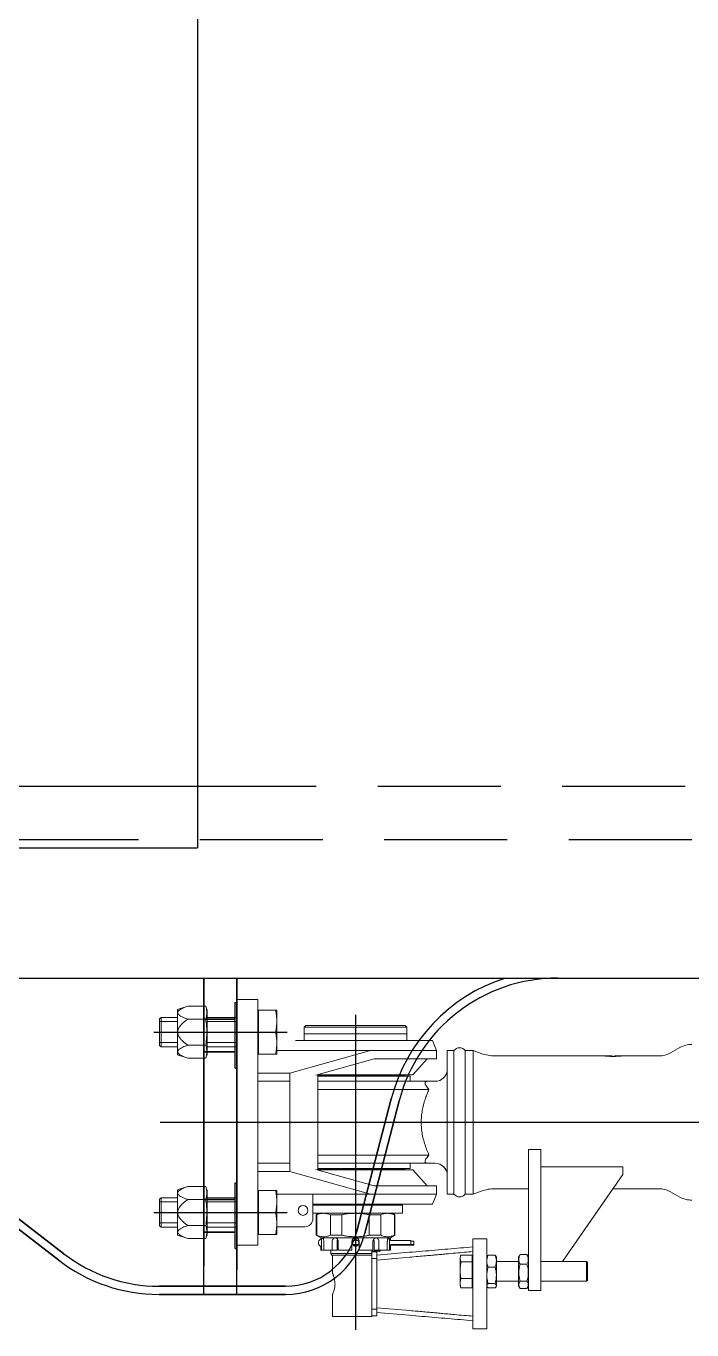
# Model space of a CAD drawing. Extents: x 39751 to 116307, y -36149 to -14965.
# Drawn here: x 111569 to 112381, y -20829 to -19239 of the extents above; entities that cross this region are included whole.
import ezdxf

# ---------------------------------------------------------------- set-up
doc = ezdxf.new("R2010")
doc.units = 0
doc.header["$LTSCALE"] = 1500
for name, pattern in [('CENTER1', [1.02, 0.9, -0.05, 0.02, -0.05]), ('CENTER2', [0.72, 0.6, -0.05, 0.02, -0.05]), ('DASHED', [0.35, 0.3, -0.05]), ('HIDDEN1', [0.15, 0.1, -0.05]), ('PHAN', [0.76, 0.57, -0.05, 0.02, -0.05, 0.02, -0.05])]:
    doc.linetypes.add(name, pattern=pattern)
for name, color, linetype, lineweight in [('01-粗实线', 7, 'Continuous', 35), ('02-细实线', 3, 'Continuous', 18), ('AM_0', 7, 'Continuous', 30)]:
    doc.layers.add(name, color=color, linetype=linetype, lineweight=lineweight)
for name, color, linetype in [('confine0', 7, 'Continuous'), ('confine6', 4, 'CENTER1'), ('confine7', 4, 'CENTER2'), ('confine9', 1, 'PHAN'), ('confinea', 3, 'Continuous')]:
    doc.layers.add(name, color=color, linetype=linetype)

# ---------------------------------------------------------------- blocks, each defined once
blk = doc.blocks.new('A$C10C21AE5')
at = {"color": 7, "linetype": 'DASHED'}
for p, q in [((895.9, 386), (895.9, 35)), ((895.9, 0), (895.9, 386)), ((725, 49.6), (495, 227.2)), ((495, 227.2), (725, 49.6)), ((718.9, 41.7), (488.9, 219.3)), ((488.9, 219.3), (718.9, 41.7))]:
    blk.add_line(p, q, dxfattribs=at)
at = {"color": 7}
for p, q in [((895.9, 386), (895.9, 50)), ((935.9, 386), (935.9, 50)), ((935.9, 356), (935.9, 386)), ((935.9, 0), (935.9, 281)), ((725, 49.6), (495, 227.2)), ((707, 50.9), (488.9, 219.3)), ((718.9, 41.7), (488.9, 219.3))]:
    blk.add_line(p, q, dxfattribs=at)
at = {"color": 7, "linetype": 'DASHED', "ltscale": 0.1}
for p, q in [((933.9, 316), (933.9, 356)), ((933.9, 276), (933.9, 316)), ((933.9, 96), (933.9, 136)), ((933.9, 56), (933.9, 96))]:
    blk.add_line(p, q, dxfattribs=at)
at = {"color": 7, "linetype": 'DASHED', "ltscale": 0.005005}
for p, q in [((933.9, 356), (935.9, 356)), ((933.9, 356), (935.9, 356)), ((933.9, 276), (935.9, 276)), ((933.9, 276), (935.9, 276)), ((933.9, 136), (935.9, 136)), ((933.9, 136), (935.9, 136)), ((933.9, 56), (935.9, 56)), ((933.9, 56), (935.9, 56))]:
    blk.add_line(p, q, dxfattribs=at)
at = {"color": 7, "linetype": 'DASHED', "ltscale": 0.094995}
for p, q in [((933.9, 336), (895.9, 336)), ((933.9, 336), (895.9, 336)), ((895.9, 336), (933.9, 336)), ((895.9, 336), (933.9, 336)), ((933.9, 296), (895.9, 296)), ((933.9, 296), (895.9, 296)), ((895.9, 296), (933.9, 296)), ((895.9, 296), (933.9, 296)), ((933.9, 116), (895.9, 116)), ((933.9, 116), (895.9, 116)), ((895.9, 116), (933.9, 116)), ((895.9, 116), (933.9, 116)), ((895.9, 116), (933.9, 116)), ((895.9, 116), (933.9, 116)), ((933.9, 76), (895.9, 76)), ((933.9, 76), (895.9, 76)), ((895.9, 76), (933.9, 76)), ((895.9, 76), (933.9, 76))]:
    blk.add_line(p, q, dxfattribs=at)
at = {"color": 7, "ltscale": 0.416402}
for p, q in [((1124.4, 238.7), (1082.6, 77.4)), ((1134.1, 236.2), (1092.3, 74.9)), ((1092.3, 74.9), (1134.1, 236.2))]:
    blk.add_line(p, q, dxfattribs=at)
at = {"color": 7, "linetype": 'DASHED', "ltscale": 0.416402}
for p, q in [((1124.4, 238.7), (1082.6, 77.4)), ((1082.6, 77.4), (1124.4, 238.7)), ((1124.4, 238.7), (1082.6, 77.4)), ((1134.1, 236.2), (1092.3, 74.9))]:
    blk.add_line(p, q, dxfattribs=at)
at = {"color": 7, "linetype": 'DASHED', "ltscale": 0.015}
blk.add_line((935.9, 170), (935.9, 176), dxfattribs=at)
at = {"color": 7, "ltscale": 0.05}
blk.add_line((935.9, 50), (935.9, 30), dxfattribs=at)
at = {"color": 7, "ltscale": 0.385937}
for p, q in [((995.5, 10), (841.1, 10)), ((995.5, 0), (841.1, 0)), ((841.1, 0), (995.5, 0))]:
    blk.add_line(p, q, dxfattribs=at)
at = {"color": 7, "linetype": 'DASHED', "ltscale": 0.385937}
for p, q in [((995.5, 10), (841.1, 10)), ((841.1, 10), (995.5, 10)), ((995.5, 0), (841.1, 0))]:
    blk.add_line(p, q, dxfattribs=at)
at = {"color": 7, "linetype": 'DASHED', "ltscale": 0.111499}
blk.add_line((950.9, 10), (995.5, 10), dxfattribs=at)
at = {"color": 7}
for centre, radius, start, end in [((0, -414), 800, 52.3319, 90), ((0, -414), 810, 52.3318, 80.9876), ((1327.7, 186), 210, 107.7528, 165.4759), ((1327.7, 186), 200, 90, 165.4759), ((995.5, 100), 90, 269.9999, 345.476), ((995.5, 100), 90, 270, 345.4759), ((995.5, 100), 100, 269.9999, 345.476), ((841.1, 200), 190, 232.3318, 270), ((841.1, 200), 200, 232.3318, 270)]:
    blk.add_arc(centre, radius, start, end, dxfattribs=at)
at = {"color": 7, "linetype": 'DASHED'}
blk.add_arc((0, -414), 810, 52.3319, 80.9875, dxfattribs=at)
blk.add_arc((0, -414), 810, 52.3319, 80.9875, dxfattribs=at)
blk.add_arc((0, -414), 810, 52.3319, 80.9875, dxfattribs=at)
at = {"layer": 'AM_0'}
blk.add_line((0, 386), (1327.7, 386), dxfattribs=at)
blk = doc.blocks.new('A$C7BF707C6')
at = {"color": 7, "linetype": 'Continuous', "lineweight": 15}
for p, q in [((28.9, 390.8), (41.4, 395)), ((28.9, 387.1), (28.9, 390.8)), ((28.9, 363.3), (28.9, 387.1)), ((63.3, 395), (41.4, 395)), ((63.3, 395), (64.9, 388.8)), ((64.9, 391.1), (64.9, 335.4)), ((64.9, 337.7), (64.9, 388.8)), ((126.9, 388.8), (127.7, 389.6)), ((127.7, 390.2), (148.3, 390.2)), ((127.7, 390.2), (127.7, 363.3)), ((149.9, 390.2), (149.9, 376.7)), ((6.9, 379.5), (8.7, 381.3)), ((6.9, 379.5), (6.9, 363.3)), ((8.7, 381.3), (28.9, 381.3)), ((8.7, 363.3), (8.7, 381.3)), ((63.3, 379.2), (41.4, 379.2)), ((64.9, 381.3), (100.9, 381.3)), ((149.9, 376.7), (149.9, 349.8)), ((6.9, 363.3), (6.9, 347.1)), ((8.7, 345.3), (8.7, 363.3)), ((28.9, 339.5), (28.9, 363.3)), ((127.7, 363.3), (148.3, 363.3)), ((127.7, 363.3), (127.7, 336.4)), ((8.7, 345.3), (6.9, 347.1)), ((28.9, 345.3), (8.7, 345.3)), ((28.9, 335.8), (28.9, 339.5)), ((41.4, 331.5), (28.9, 335.8)), ((63.3, 347.4), (41.4, 347.4)), ((64.9, 337.7), (63.3, 331.5)), ((100.9, 345.3), (64.9, 345.3)), ((127.7, 336.9), (126.9, 337.7)), ((127.7, 336.4), (148.3, 336.4)), ((149.9, 349.8), (149.9, 336.4)), ((63.3, 331.5), (41.4, 331.5)), ((28.9, 170.8), (41.4, 175)), ((63.3, 175), (41.4, 175)), ((63.3, 175), (64.9, 168.8)), ((6.9, 159.5), (8.7, 161.3)), ((6.9, 159.5), (6.9, 143.3)), ((8.7, 161.3), (28.9, 161.3)), ((8.7, 143.3), (8.7, 161.3)), ((28.9, 167.1), (28.9, 170.8)), ((28.9, 143.3), (28.9, 167.1)), ((63.3, 159.2), (41.4, 159.2)), ((64.9, 171.1), (64.9, 115.4)), ((64.9, 117.7), (64.9, 168.8)), ((64.9, 161.3), (100.9, 161.3)), ((126.9, 168.8), (127.7, 169.6)), ((127.7, 170.2), (148.3, 170.2)), ((127.7, 170.2), (127.7, 143.3)), ((149.9, 170.2), (149.9, 156.7)), ((6.9, 143.3), (6.9, 127.1)), ((8.7, 125.3), (8.7, 143.3)), ((28.9, 119.5), (28.9, 143.3)), ((127.7, 143.3), (148.3, 143.3)), ((127.7, 143.3), (127.7, 116.4)), ((149.9, 156.7), (149.9, 129.8)), ((63.3, 127.4), (41.4, 127.4)), ((149.9, 129.8), (149.9, 116.4)), ((8.7, 125.3), (6.9, 127.1)), ((28.9, 125.3), (8.7, 125.3)), ((28.9, 115.8), (28.9, 119.5)), ((41.4, 111.5), (28.9, 115.8)), ((63.3, 111.5), (41.4, 111.5)), ((64.9, 117.7), (63.3, 111.5)), ((100.9, 125.3), (64.9, 125.3)), ((127.7, 116.9), (126.9, 117.7)), ((127.7, 116.4), (148.3, 116.4))]:
    blk.add_line(p, q, dxfattribs=at)
for points, knots in [([(41.4, 395), (40.3, 394.6), (38.1, 393.9), (35, 392.6), (32.6, 391.3), (30.8, 390.2), (29.6, 389), (29, 387.9), (28.9, 387.2), (28.9, 387.1)], [0, 0, 0, 0, 0.193278, 0.386643, 0.579069, 0.691465, 0.803629, 0.966789, 1, 1, 1, 1]), ([(28.9, 387.1), (29, 386.6), (29.2, 385.8), (30.1, 384.7), (31.5, 383.5), (33.7, 382.2), (37.1, 380.7), (39.8, 379.7), (41.4, 379.2)], [0, 0, 0, 0, 0.131082, 0.233562, 0.336265, 0.527489, 0.719306, 1, 1, 1, 1]), ([(63.3, 379.2), (63.6, 380.5), (64.2, 383.1), (64.5, 387), (64.2, 391), (63.6, 393.7), (63.3, 395)], [0, 0, 0, 0, 0.247645, 0.49521, 0.747561, 1, 1, 1, 1]), ([(149.9, 376.7), (149.8, 379), (149.6, 383.5), (148.8, 387.9), (148.3, 390.2)], [0, 0, 0, 0, 0.497781, 1, 1, 1, 1]), ([(148.3, 390.2), (148.6, 390.2), (149.1, 390.2), (149.7, 390.2), (149.8, 390.2), (149.9, 390.2)], [0, 0, 0, 0, 0.252943, 0.625548, 1, 1, 1, 1]), ([(41.4, 379.2), (39.4, 377.7), (36.6, 375.7), (33.4, 372.6), (31.6, 370.5), (30.3, 368.4), (29.2, 366.1), (29, 364.3), (28.9, 363.3)], [0, 0, 0, 0, 0.350374, 0.497288, 0.643973, 0.74617, 0.848163, 1, 1, 1, 1]), ([(63.3, 347.4), (63.6, 349.7), (64.1, 354.3), (64.5, 361.2), (64.4, 368.2), (63.9, 374.2), (63.4, 377.8), (63.3, 379.2)], [0, 0, 0, 0, 0.216744, 0.433437, 0.653362, 0.873325, 1, 1, 1, 1]), ([(148.3, 363.3), (148.8, 365.5), (149.6, 370), (149.8, 374.5), (149.9, 376.7)], [0, 0, 0, 0, 0.4981127, 1, 1, 1, 1]), ([(28.9, 363.3), (28.9, 363.2), (28.9, 362.1), (29.3, 360.2), (30.5, 357.8), (32.1, 355.4), (34.4, 352.9), (37.4, 350.3), (39.8, 348.5), (41.1, 347.6), (41.4, 347.4)], [0, 0, 0, 0, 0.005697, 0.163352, 0.275236, 0.387388, 0.573955, 0.761555, 0.949061, 1, 1, 1, 1]), ([(149.9, 349.8), (149.8, 352.1), (149.6, 356.6), (148.8, 361), (148.3, 363.3)], [0, 0, 0, 0, 0.49778, 1, 1, 1, 1]), ([(41.4, 347.4), (40.3, 347), (38.1, 346.2), (35, 345), (32.6, 343.7), (30.8, 342.5), (29.6, 341.3), (29, 340.3), (28.9, 339.6), (28.9, 339.5)], [0, 0, 0, 0, 0.193278, 0.386643, 0.579068, 0.691464, 0.803628, 0.966788, 1, 1, 1, 1]), ([(28.9, 339.5), (29, 339), (29.2, 338.2), (30.1, 337.1), (31.5, 335.9), (33.7, 334.6), (37.1, 333.1), (39.8, 332.1), (41.4, 331.5)], [0, 0, 0, 0, 0.131081, 0.2335613, 0.3362643, 0.5274884, 0.7193055, 1, 1, 1, 1]), ([(63.3, 331.5), (63.6, 332.8), (64.2, 335.4), (64.5, 339.4), (64.2, 343.4), (63.6, 346.1), (63.3, 347.4)], [0, 0, 0, 0, 0.247645, 0.49521, 0.747561, 1, 1, 1, 1]), ([(148.3, 336.4), (148.8, 338.6), (149.6, 343.1), (149.8, 347.6), (149.9, 349.8)], [0, 0, 0, 0, 0.4981129, 1, 1, 1, 1]), ([(149.9, 336.4), (149.8, 336.4), (149.7, 336.4), (149.1, 336.4), (148.6, 336.4), (148.3, 336.4)], [0, 0, 0, 0, 0.372511, 0.747057, 1, 1, 1, 1]), ([(41.4, 175), (40.3, 174.6), (38.1, 173.9), (35, 172.6), (32.6, 171.3), (30.8, 170.2), (29.6, 169), (29, 167.9), (28.9, 167.2), (28.9, 167.1)], [0, 0, 0, 0, 0.193278, 0.386643, 0.579069, 0.691465, 0.803629, 0.966789, 1, 1, 1, 1]), ([(63.3, 159.2), (63.6, 160.5), (64.2, 163.1), (64.5, 167), (64.2, 171), (63.6, 173.7), (63.3, 175)], [0, 0, 0, 0, 0.247645, 0.49521, 0.747561, 1, 1, 1, 1]), ([(28.9, 167.1), (29, 166.6), (29.2, 165.8), (30.1, 164.7), (31.5, 163.5), (33.7, 162.2), (37.1, 160.7), (39.8, 159.7), (41.4, 159.2)], [0, 0, 0, 0, 0.131082, 0.233562, 0.336265, 0.527489, 0.719306, 1, 1, 1, 1]), ([(41.4, 159.2), (39.4, 157.7), (36.6, 155.7), (33.4, 152.6), (31.6, 150.5), (30.3, 148.4), (29.2, 146.1), (29, 144.3), (28.9, 143.3)], [0, 0, 0, 0, 0.350374, 0.497288, 0.643973, 0.74617, 0.848163, 1, 1, 1, 1]), ([(63.3, 127.4), (63.6, 129.7), (64.1, 134.3), (64.5, 141.2), (64.4, 148.2), (63.9, 154.2), (63.4, 157.8), (63.3, 159.2)], [0, 0, 0, 0, 0.216744, 0.433437, 0.653362, 0.873325, 1, 1, 1, 1]), ([(149.9, 156.7), (149.8, 159), (149.6, 163.5), (148.8, 167.9), (148.3, 170.2)], [0, 0, 0, 0, 0.497781, 1, 1, 1, 1]), ([(148.3, 170.2), (148.6, 170.2), (149.1, 170.2), (149.7, 170.2), (149.8, 170.2), (149.9, 170.2)], [0, 0, 0, 0, 0.252943, 0.625548, 1, 1, 1, 1]), ([(28.9, 143.3), (28.9, 143.2), (28.9, 142.1), (29.3, 140.2), (30.5, 137.8), (32.1, 135.4), (34.4, 132.9), (37.4, 130.3), (39.8, 128.5), (41.1, 127.6), (41.4, 127.4)], [0, 0, 0, 0, 0.005697, 0.163352, 0.275236, 0.387388, 0.573955, 0.761555, 0.949061, 1, 1, 1, 1]), ([(148.3, 143.3), (148.8, 145.5), (149.6, 150), (149.8, 154.5), (149.9, 156.7)], [0, 0, 0, 0, 0.4981127, 1, 1, 1, 1]), ([(149.9, 129.8), (149.8, 132.1), (149.6, 136.6), (148.8, 141), (148.3, 143.3)], [0, 0, 0, 0, 0.49778, 1, 1, 1, 1]), ([(41.4, 127.4), (40.3, 127), (38.1, 126.2), (35, 125), (32.6, 123.7), (30.8, 122.5), (29.6, 121.3), (29, 120.3), (28.9, 119.6), (28.9, 119.5)], [0, 0, 0, 0, 0.193278, 0.386643, 0.579068, 0.691464, 0.803628, 0.966788, 1, 1, 1, 1]), ([(63.3, 111.5), (63.6, 112.8), (64.2, 115.4), (64.5, 119.4), (64.2, 123.4), (63.6, 126.1), (63.3, 127.4)], [0, 0, 0, 0, 0.247645, 0.49521, 0.747561, 1, 1, 1, 1]), ([(148.3, 116.4), (148.8, 118.6), (149.6, 123.1), (149.8, 127.6), (149.9, 129.8)], [0, 0, 0, 0, 0.4981129, 1, 1, 1, 1]), ([(28.9, 119.5), (29, 119), (29.2, 118.2), (30.1, 117.1), (31.5, 115.9), (33.7, 114.6), (37.1, 113.1), (39.8, 112.1), (41.4, 111.5)], [0, 0, 0, 0, 0.131081, 0.2335613, 0.3362643, 0.5274884, 0.7193055, 1, 1, 1, 1]), ([(149.9, 116.4), (149.8, 116.4), (149.7, 116.4), (149.1, 116.4), (148.6, 116.4), (148.3, 116.4)], [0, 0, 0, 0, 0.372511, 0.747057, 1, 1, 1, 1])]:
    blk.add_open_spline(points, degree=3, knots=knots, dxfattribs=at)
at = {"layer": '01-粗实线', "color": 7, "linetype": 'Continuous', "lineweight": 15}
for p, q in [((126.9, 403.3), (100.9, 403.3)), ((100.9, 403.3), (100.9, 363.3)), ((126.9, 403.3), (100.9, 403.3)), ((100.9, 403.3), (100.9, 363.3)), ((126.9, 363.3), (126.9, 403.3)), ((126.9, 363.3), (126.9, 403.3)), ((183.4, 369.3), (185.4, 371.3)), ((183.4, 361.3), (183.4, 369.3)), ((183.4, 369.3), (308.4, 369.3)), ((306.4, 371.3), (185.4, 371.3)), ((306.4, 371.3), (308.4, 369.3)), ((308.4, 369.3), (308.4, 361.3)), ((100.9, 143.3), (100.9, 363.3)), ((126.9, 313.3), (126.9, 363.3)), ((339.9, 353.3), (172.7, 353.3)), ((183.4, 353.3), (183.4, 361.3)), ((183.4, 361.3), (308.4, 361.3)), ((308.4, 361.3), (308.4, 353.3)), ((339.9, 353.3), (344.9, 340.8)), ((264.2, 340.8), (149.9, 340.8)), ((264.2, 340.8), (165.9, 313.3)), ((292.6, 340.8), (264.2, 340.8)), ((344.9, 340.8), (292.6, 340.8)), ((344.9, 340.8), (344.9, 330.8)), ((357.9, 340.8), (366, 340.8)), ((357.9, 318.3), (357.9, 340.8)), ((366, 340.8), (366, 340.8)), ((366, 165.8), (366, 340.8)), ((366, 340.8), (366, 165.8)), ((379.6, 340.8), (389.6, 340.8)), ((379.6, 165.8), (379.6, 340.8)), ((379.6, 340.8), (379.6, 253.3)), ((389.6, 340.8), (399.2, 337.3)), ((389.6, 340.8), (389.6, 253.3)), ((416.3, 334.3), (550.4, 334.3)), ((551.8, 334.1), (551.9, 334.3)), ((558.9, 334.3), (551.9, 334.3)), ((558.9, 333.7), (558.9, 334.3)), ((568.9, 334.3), (561.9, 334.3)), ((561.9, 334.3), (561.9, 333.7)), ((568.9, 334.3), (569.1, 334.1)), ((570.3, 334.3), (615.6, 334.3)), ((630.3, 338.1), (641.6, 344.5)), ((268.8, 330.8), (197.3, 310.8)), ((292.6, 330.8), (268.8, 330.8)), ((344.9, 330.8), (292.6, 330.8)), ((333.4, 330.8), (315.9, 311.3)), ((357.9, 298.7), (357.9, 318.3)), ((126.9, 303.3), (126.9, 313.3)), ((126.9, 313.3), (165.9, 313.3)), ((126.9, 203.3), (126.9, 303.3)), ((126.9, 303.3), (165.9, 303.3)), ((165.9, 303.3), (165.9, 313.3)), ((165.9, 303.3), (165.9, 203.3)), ((199.9, 311.5), (199.9, 195.1)), ((315.9, 311.3), (199.9, 311.3)), ((199.9, 310.8), (305.9, 310.8)), ((303.7, 309.5), (199.9, 309.5)), ((333.7, 303.3), (199.9, 303.3)), ((293.4, 311.3), (293.4, 310.8)), ((312.7, 309.5), (303.7, 309.5)), ((305.9, 310.8), (305.9, 309.5)), ((312.7, 309.5), (312.7, 303.3)), ((342.9, 303.3), (333.7, 303.3)), ((199.9, 293.3), (335.5, 293.3)), ((335.5, 293.3), (333.2, 296.1)), ((357.9, 207.9), (357.9, 298.7)), ((379.6, 253.3), (379.6, 165.8)), ((389.6, 253.3), (389.6, 165.8)), ((335.5, 213.3), (199.9, 213.3)), ((333.2, 210.5), (335.5, 213.3)), ((357.9, 188.3), (357.9, 207.9)), ((471.9, 220.2), (456.9, 220.2)), ((456.9, 73.5), (456.9, 220.2)), ((471.9, 73.5), (471.9, 220.2)), ((126.9, 193.3), (126.9, 203.3)), ((126.9, 203.3), (165.9, 203.3)), ((126.9, 143.3), (126.9, 193.3)), ((126.9, 193.3), (165.9, 193.3)), ((165.9, 193.3), (165.9, 203.3)), ((165.9, 193.3), (264.2, 165.8)), ((197.3, 195.8), (268.8, 175.8)), ((199.9, 203.3), (333.7, 203.3)), ((199.9, 197), (312.7, 197)), ((199.9, 195.8), (245.9, 195.8)), ((315.9, 195.3), (199.9, 195.3)), ((245.9, 195.8), (305.9, 195.8)), ((292.9, 195.8), (293.4, 195.3)), ((305.9, 197), (305.9, 195.8)), ((312.7, 203.3), (312.7, 197)), ((315.9, 195.3), (333.4, 175.8)), ((333.7, 203.3), (342.9, 203.3)), ((571.9, 198.9), (471.9, 198.9)), ((571.9, 189.6), (571.9, 198.9)), ((268.8, 175.8), (292.6, 175.8)), ((344.9, 175.8), (292.6, 175.8)), ((344.9, 175.8), (344.9, 165.8)), ((357.9, 165.8), (357.9, 188.3)), ((498.4, 83.3), (571.9, 189.6)), ((571.9, 189.6), (498.4, 83.3)), ((571.9, 189.6), (571.9, 189.6)), ((193.9, 165.8), (149.9, 165.8)), ((264.2, 165.8), (193.9, 165.8)), ((193.9, 135.8), (193.9, 165.8)), ((264.2, 165.8), (292.6, 165.8)), ((344.9, 165.8), (292.6, 165.8)), ((344.9, 165.8), (339.9, 153.3)), ((366, 165.8), (357.9, 165.8)), ((366, 165.8), (366, 165.8)), ((389.6, 165.8), (379.6, 165.8)), ((399.2, 169.3), (389.6, 165.8)), ((456.9, 172.3), (416.3, 172.3)), ((498.4, 83.3), (560, 172.3)), ((560, 172.3), (498.4, 83.3)), ((583.5, 172.3), (560, 172.3)), ((615.6, 172.3), (588.4, 172.3)), ((641.6, 162.1), (630.3, 168.5)), ((100.9, 143.3), (100.9, 103.3)), ((100.9, 143.3), (100.9, 103.3)), ((126.9, 103.3), (126.9, 143.3)), ((126.9, 103.3), (126.9, 143.3)), ((339.9, 153.3), (193.9, 153.3)), ((303.4, 152.3), (193.9, 152.3)), ((199.9, 152.3), (198.9, 153.3)), ((292.9, 153.3), (291.9, 152.3)), ((303.4, 152.3), (303.4, 142.3)), ((303.4, 142.3), (193.9, 142.3)), ((197.9, 140.5), (200.9, 142.3)), ((197.9, 115.5), (197.9, 140.5)), ((197.9, 140.5), (198.6, 140.5)), ((198.6, 140.5), (198.6, 115.5)), ((215.3, 140.5), (229.2, 140.5)), ((215.3, 115.5), (215.3, 140.5)), ((229.2, 140.5), (229.2, 115.5)), ((262.6, 115.5), (262.6, 140.5)), ((262.6, 140.5), (276.6, 140.5)), ((276.6, 140.5), (276.6, 115.5)), ((290.9, 142.3), (293.9, 140.5)), ((293.3, 115.5), (293.3, 140.5)), ((293.3, 140.5), (293.9, 140.5)), ((293.9, 140.5), (293.9, 115.5)), ((183.9, 125.8), (149.9, 125.8)), ((203.4, 112.3), (197.9, 115.5)), ((198.6, 115.5), (197.9, 115.5)), ((203.4, 110.7), (203.4, 112.3)), ((203.4, 112.3), (205.5, 112.3)), ((205.5, 112.3), (221, 112.3)), ((229.2, 115.5), (215.3, 115.5)), ((221, 112.3), (245.9, 112.3)), ((245.9, 112.3), (270.9, 112.3)), ((276.6, 115.5), (262.6, 115.5)), ((270.9, 112.3), (286.4, 112.3)), ((286.4, 112.3), (288.4, 112.3)), ((293.9, 115.5), (288.4, 112.3)), ((288.4, 112.3), (288.4, 109.2)), ((293.9, 115.5), (293.3, 115.5)), ((100.9, 103.3), (126.9, 103.3)), ((100.9, 103.3), (126.9, 103.3)), ((203.4, 97.3), (203.4, 102.3)), ((203.4, 97.3), (204.4, 97.3)), ((204.4, 107.8), (204.4, 97.3)), ((207.1, 97.3), (204.4, 97.3)), ((207.1, 97.3), (207.1, 107.8)), ((207.1, 97.3), (217.5, 97.3)), ((215.9, 93.3), (215.9, 97.3)), ((217.5, 107.8), (217.5, 97.3)), ((223.4, 97.3), (217.5, 97.3)), ((223.4, 107.8), (223.4, 97.3)), ((224.7, 97.3), (224.7, 107.8)), ((224.7, 97.3), (241.4, 97.3)), ((241.4, 107.8), (241.4, 97.3)), ((242.5, 104.4), (249.4, 104.4)), ((243.3, 109.2), (248.6, 109.2)), ((248.6, 103.3), (243.3, 103.3)), ((250.4, 97.3), (250.4, 107.8)), ((250.4, 97.3), (267.1, 97.3)), ((265.9, 96.3), (265.9, 95.3)), ((265.9, 96.3), (275.9, 96.3)), ((267.1, 107.8), (267.1, 97.3)), ((268.5, 97.3), (268.5, 107.8)), ((274.4, 97.3), (268.5, 97.3)), ((274.4, 97.3), (274.4, 107.8)), ((274.4, 97.3), (284.7, 97.3)), ((275.9, 97.3), (275.9, 96.3)), ((284.7, 107.8), (284.7, 97.3)), ((287.5, 97.3), (284.7, 97.3)), ((287.5, 97.3), (287.5, 107.8)), ((287.5, 97.3), (288.4, 97.3)), ((288.4, 109.2), (313.2, 109.2)), ((288.4, 104.4), (313.2, 104.4)), ((288.4, 104.4), (317.2, 104.4)), ((288.4, 103.3), (288.4, 97.3)), ((317.2, 103.3), (288.4, 103.3)), ((313.2, 104.4), (313.2, 109.2)), ((313.2, 108.2), (317.2, 108.2)), ((317.2, 108.2), (317.2, 104.4)), ((317.2, 104.4), (317.2, 103.3)), ((405.9, 111.3), (388.9, 111.3)), ((388.9, 111.3), (388.9, 108.6)), ((388.9, 108.6), (388.9, 90.3)), ((405.9, 108.6), (405.9, 111.3)), ((405.9, 108.6), (405.9, 90.3)), ((217.1, 91.3), (215.9, 93.3)), ((265.9, 93.3), (215.9, 93.3)), ((217.1, 91.3), (265.9, 91.3)), ((217.9, 68.7), (217.9, 91.3)), ((271.9, 95.3), (265.9, 95.3)), ((265.9, 95.3), (265.9, 87.3)), ((265.9, 87.3), (271.9, 87.3)), ((265.9, 87.3), (265.9, 25.3)), ((271.9, 91.3), (271.9, 95.3)), ((311.5, 94.7), (271.9, 91.3)), ((271.9, 87.3), (271.9, 91.3)), ((271.9, 85.3), (312, 88.7)), ((271.9, 87.3), (271.9, 25.3)), ((373.6, 88.8), (374.2, 90.6)), ((373.6, 87.2), (373.6, 88.8)), ((373.6, 72.9), (373.6, 87.2)), ((388.1, 91.4), (374.6, 91.4)), ((388.1, 83), (374.6, 83)), ((388.1, 83), (388.1, 91.4)), ((388.1, 88.7), (388.9, 87.9)), ((388.1, 62.8), (388.1, 83)), ((388.9, 90.3), (388.9, 58.1)), ((405.9, 90.3), (405.9, 58.1)), ((405.9, 88.9), (406.5, 89.9)), ((407.8, 91.4), (416.1, 91.4)), ((417.3, 89.9), (417.9, 88.9)), ((417.9, 88.9), (417.9, 88.3)), ((417.9, 88.3), (417.9, 53.7)), ((417.9, 83.3), (444.9, 83.3)), ((444.9, 88.9), (446.3, 91.3)), ((444.9, 88.9), (444.9, 88.9)), ((444.9, 53.7), (444.9, 88.9)), ((446.4, 91.3), (446.8, 92)), ((455.1, 92), (446.8, 92)), ((455.1, 80.3), (446.8, 80.3)), ((455.1, 92), (455.5, 91.3)), ((455.5, 91.3), (456.9, 88.9)), ((471.9, 83.3), (527.7, 83.3)), ((527.7, 83.3), (528.9, 82.1)), ((527.7, 83.3), (527.7, 72.4)), ((528.9, 72.3), (528.9, 82.1)), ((373.6, 57), (373.6, 72.9)), ((407.8, 76.7), (416.1, 76.7)), ((456.9, 73.5), (456.9, 48.3)), ((471.9, 48.3), (471.9, 73.5)), ((527.7, 72.4), (527.7, 59.3)), ((528.9, 72.3), (528.9, 60.5)), ((373.6, 53.8), (373.6, 57)), ((374.2, 52), (373.6, 53.8)), ((374.6, 51.2), (374.3, 52)), ((388.1, 62.8), (374.6, 62.8)), ((388.1, 51.2), (374.6, 51.2)), ((388.1, 51.2), (388.1, 62.8)), ((388.9, 54.7), (388.1, 53.9)), ((388.9, 58.1), (388.9, 9.3)), ((405.9, 58.1), (405.9, 9.3)), ((406.5, 52.6), (405.9, 53.7)), ((407.8, 56.6), (416.1, 56.6)), ((407.8, 51.2), (416.1, 51.2)), ((407.8, 51.2), (416.1, 51.2)), ((417.9, 53.7), (417.3, 52.6)), ((444.9, 59.3), (417.9, 59.3)), ((444.9, 59.3), (417.9, 59.3)), ((446.3, 51.3), (444.9, 53.7)), ((455.1, 59.6), (446.8, 59.6)), ((455.1, 50.6), (446.8, 50.6)), ((455.1, 50.6), (446.8, 50.6)), ((456.9, 53.7), (455.5, 51.3)), ((471.9, 48.3), (456.9, 48.3)), ((456.9, 48.3), (456.9, 48.3)), ((527.7, 59.3), (471.9, 59.3)), ((527.7, 59.3), (471.9, 59.3)), ((471.9, 48.3), (471.9, 48.3)), ((528.9, 60.5), (527.7, 59.3)), ((528.9, 60.5), (527.7, 59.3)), ((217.9, 16.3), (217.9, 43.8)), ((265.9, 16.3), (217.9, 16.3)), ((271.9, 25.3), (265.9, 25.3)), ((265.9, 25.3), (265.9, 17.3)), ((265.9, 17.3), (271.9, 17.3)), ((265.9, 17.3), (265.9, 16.3)), ((312, 23.7), (271.9, 27.1)), ((271.9, 21.3), (271.9, 25.3)), ((271.9, 17.3), (271.9, 21.3)), ((271.9, 21.3), (311.5, 17.9)), ((388.9, 9.3), (388.9, 1.3)), ((388.9, 1.3), (405.9, 1.3)), ((405.9, 1.3), (405.9, 9.3))]:
    blk.add_line(p, q, dxfattribs=at)
blk.add_circle((181.9, 145.8), 6, dxfattribs=at)
for centre, radius, start, end in [((372.8, 335.8), 8.47, 36.2288, 143.7712), ((416.3, 384.3), 50, 250, 270), ((615.6, 364.3), 30, 270, 299.2488), ((656.3, 318.3), 30, 90, 119.2488), ((342.9, 318.3), 15, 270, 0), ((342.9, 318.3), 15, 296.45, 359.9939), ((342.9, 188.3), 15, 0, 90), ((342.9, 188.3), 15, 0.007, 70.1007), ((372.8, 170.8), 8.47, 216.2288, 323.7712), ((416.3, 122.3), 50, 90, 110), ((615.6, 142.3), 30, 60.7512, 90), ((656.3, 188.3), 30, 240.7512, 270), ((183.9, 135.8), 10, 270, 0)]:
    blk.add_arc(centre, radius, start, end, dxfattribs=at)
for points, knots in [([(570.3, 334.3), (570.3, 334.3), (570.5, 334.3), (569.6, 334.2), (567.7, 334), (564.9, 333.8), (561.6, 333.6), (558.2, 333.7), (555, 333.8), (552.5, 334), (550.9, 334.2), (550.3, 334.3), (550.4, 334.3), (550.4, 334.3)], [0, 0, 0, 0, 0.035877, 0.142391, 0.249191, 0.3567, 0.464246, 0.571083, 0.677576, 0.784624, 0.892259, 0.999605, 1, 1, 1, 1]), ([(333.2, 296.1), (332.6, 296.9), (331.7, 298.1), (331, 299.6), (330.7, 301), (330.9, 302.2), (331.9, 303.1), (333.1, 303.2), (333.7, 303.3)], [0, 0, 0, 0, 0.208928, 0.314738, 0.420437, 0.609368, 0.79178, 1, 1, 1, 1]), ([(335.5, 293.3), (334.6, 291.3), (332.9, 287.4), (330.7, 281.1), (328.7, 274.5), (327.2, 267.6), (326.3, 260.5), (326, 253.2), (326.3, 246), (327.3, 238.5), (329, 231.1), (331.2, 223.8), (333.5, 217.8), (335, 214.5), (335.5, 213.3)], [0, 0, 0, 0, 0.082779, 0.165542, 0.249209, 0.333079, 0.416643, 0.500755, 0.585208, 0.669354, 0.762786, 0.856575, 0.95015, 1, 1, 1, 1]), ([(333.7, 203.3), (333, 203.4), (331.7, 203.5), (330.7, 204.7), (330.8, 206.4), (331.7, 208.5), (332.7, 209.9), (333.2, 210.5)], [0, 0, 0, 0, 0.241115, 0.446404, 0.65299, 0.832387, 1, 1, 1, 1]), ([(583.5, 172.3), (583.5, 172.3), (583.4, 172.3), (583.7, 172.3), (584.1, 172.3), (584.8, 172.3), (585.7, 172.3), (586.5, 172.3), (587.3, 172.3), (587.9, 172.3), (588.4, 172.3), (588.4, 172.3), (588.4, 172.3)], [0, 0, 0, 0, 0.037005, 0.144329, 0.251674, 0.359062, 0.466447, 0.573793, 0.681116, 0.788476, 0.895871, 1, 1, 1, 1]), ([(207, 142.3), (205.4, 142.2), (202.6, 142), (199.8, 141), (198.6, 140.5)], [0, 0, 0, 0, 0.553847, 1, 1, 1, 1]), ([(215.3, 140.5), (213.9, 141), (211.2, 142), (208.4, 142.2), (207, 142.3)], [0, 0, 0, 0, 0.497624, 1, 1, 1, 1]), ([(245.9, 142.3), (243.8, 142.2), (239.4, 142.1), (233.9, 141.4), (230.5, 140.8), (229.2, 140.5)], [0, 0, 0, 0, 0.385203, 0.772907, 1, 1, 1, 1]), ([(262.6, 140.5), (261.2, 140.8), (257.8, 141.5), (252.2, 142.1), (248, 142.2), (245.9, 142.3)], [0, 0, 0, 0, 0.25665, 0.62726, 1, 1, 1, 1]), ([(284.9, 142.3), (283.4, 142.2), (280.5, 142), (277.8, 141), (276.6, 140.5)], [0, 0, 0, 0, 0.553847, 1, 1, 1, 1]), ([(293.3, 140.5), (291.9, 141), (289.1, 142), (286.3, 142.2), (284.9, 142.3)], [0, 0, 0, 0, 0.497625, 1, 1, 1, 1]), ([(198.6, 115.5), (199.7, 115.1), (201.8, 114.3), (205, 113.7), (208.3, 113.7), (211.8, 114.2), (214.1, 115), (215.3, 115.5)], [0, 0, 0, 0, 0.191845, 0.383648, 0.580296, 0.77696, 1, 1, 1, 1]), ([(205.5, 112.3), (205.5, 112.3), (205.3, 112.3), (204.9, 111.9), (204.6, 111), (204.4, 109.8), (204.4, 108.6), (204.4, 107.9), (204.4, 107.8)], [0, 0, 0, 0, 0.072365, 0.285746, 0.499555, 0.714407, 0.929304, 1, 1, 1, 1]), ([(207.1, 107.8), (207.1, 108.3), (207.1, 109.3), (206.8, 110.6), (206.3, 111.7), (205.9, 112.2), (205.6, 112.3), (205.5, 112.3)], [0, 0, 0, 0, 0.213874, 0.427717, 0.642317, 0.857414, 1, 1, 1, 1]), ([(221, 112.3), (220.8, 112.3), (220.3, 112.3), (219.4, 111.9), (218.4, 111), (217.7, 109.8), (217.5, 108.6), (217.5, 107.9), (217.5, 107.8)], [0, 0, 0, 0, 0.0723657, 0.2857462, 0.4995554, 0.7144075, 0.9293037, 1, 1, 1, 1]), ([(224.7, 107.8), (224.7, 108.3), (224.6, 109.3), (223.9, 110.6), (223, 111.7), (221.9, 112.2), (221.2, 112.3), (221, 112.3)], [0, 0, 0, 0, 0.213874, 0.427718, 0.642317, 0.857414, 1, 1, 1, 1]), ([(229.2, 115.5), (230.6, 115.2), (233.9, 114.6), (239.4, 113.9), (245.8, 113.6), (252.2, 113.9), (257.8, 114.5), (261.3, 115.2), (262.6, 115.5)], [0, 0, 0, 0, 0.120112, 0.307061, 0.493984, 0.685612, 0.87727, 1, 1, 1, 1]), ([(245.9, 112.3), (245.8, 112.3), (245.1, 112.3), (243.9, 111.9), (242.7, 111), (241.8, 109.8), (241.5, 108.6), (241.4, 107.9), (241.4, 107.8)], [0, 0, 0, 0, 0.0723647, 0.2857458, 0.499555, 0.7144076, 0.9293036, 1, 1, 1, 1]), ([(250.4, 107.8), (250.4, 108.3), (250.3, 109.3), (249.5, 110.6), (248.4, 111.7), (247.1, 112.2), (246.3, 112.3), (245.9, 112.3)], [0, 0, 0, 0, 0.213874, 0.427718, 0.642317, 0.857412, 1, 1, 1, 1]), ([(270.9, 112.3), (270.5, 112.2), (269.7, 112.1), (268.6, 111.4), (267.7, 110.2), (267.2, 109), (267.2, 108.1), (267.1, 107.8)], [0, 0, 0, 0, 0.213876, 0.427726, 0.642319, 0.857418, 1, 1, 1, 1]), ([(274.4, 107.8), (274.4, 107.8), (274.4, 108.3), (274.3, 109.3), (273.7, 110.6), (272.9, 111.7), (271.9, 112.2), (271.2, 112.3), (270.9, 112.3)], [0, 0, 0, 0, 0.0012504, 0.21484, 0.4284021, 0.6430027, 0.858096, 1, 1, 1, 1]), ([(276.6, 115.5), (277.6, 115.1), (279.7, 114.3), (283, 113.7), (286.3, 113.7), (289.7, 114.2), (292, 115), (293.3, 115.5)], [0, 0, 0, 0, 0.191845, 0.383647, 0.580296, 0.77696, 1, 1, 1, 1]), ([(286.4, 112.3), (286.2, 112.2), (285.9, 112.1), (285.4, 111.4), (285, 110.2), (284.8, 109), (284.7, 108.1), (284.7, 107.8)], [0, 0, 0, 0, 0.213877, 0.427725, 0.642319, 0.857418, 1, 1, 1, 1]), ([(287.5, 107.8), (287.5, 107.8), (287.5, 108.3), (287.5, 109.3), (287.3, 110.6), (287, 111.7), (286.7, 112.2), (286.5, 112.3), (286.4, 112.3)], [0, 0, 0, 0, 0.00125, 0.21484, 0.428402, 0.643003, 0.858096, 1, 1, 1, 1]), ([(203.4, 101.8), (203.4, 101.9), (202.9, 102.1), (202.2, 102.6), (201.4, 103.5), (200.8, 104.6), (200.5, 105.8), (200.6, 107.1), (200.9, 108.2), (201.6, 109.2), (202.4, 110.1), (203.1, 110.5), (203.4, 110.7)], [0, 0, 0, 0, 0.016984, 0.128304, 0.236863, 0.342995, 0.459144, 0.570887, 0.679303, 0.786316, 0.894294, 1, 1, 1, 1]), ([(224, 110.3), (223.9, 110.1), (223.6, 109.5), (223.4, 108.6), (223.4, 108), (223.4, 107.8)], [0, 0, 0, 0, 0.251027, 0.809989, 1, 1, 1, 1]), ([(249.9, 106.3), (249.9, 106.7), (249.8, 107.6), (249.1, 108.8), (248.1, 109.7), (246.8, 110.3), (245.5, 110.3), (244.2, 110), (243.1, 109.2), (242.3, 108.1), (241.9, 106.7), (242, 105.4), (242.5, 104.1), (243.4, 103.1), (244.6, 102.4), (245.9, 102.2), (247.3, 102.4), (248.5, 103.1), (249.4, 104.1), (249.9, 105.2), (249.9, 106), (249.9, 106.3)], [0, 0, 0, 0, 0.053363, 0.106714, 0.160365, 0.214214, 0.26774, 0.32093, 0.374285, 0.428054, 0.481846, 0.535225, 0.588402, 0.641899, 0.695742, 0.749418, 0.80268, 0.855921, 0.909563, 0.963414, 1, 1, 1, 1]), ([(268.5, 107.8), (268.5, 108.3), (268.4, 109.2), (268, 110), (267.9, 110.3)], [0, 0, 0, 0, 0.547439, 1, 1, 1, 1]), ([(388.9, 101.3), (384, 100.9), (374, 100), (358.7, 98.7), (343.1, 97.4), (327.3, 96), (316.7, 95.1), (311.5, 94.7)], [0, 0, 0, 0, 0.199756, 0.399624, 0.600344, 0.800293, 1, 1, 1, 1]), ([(312, 88.7), (315.4, 89), (322, 89.6), (331.2, 90.4), (338.4, 91.1), (343.8, 91.5), (347.6, 91.9), (351.7, 92.2), (358.5, 92.9), (367.8, 93.7), (378.8, 94.7), (385.6, 95.3), (388.9, 95.6)], [0, 0, 0, 0, 0.132011, 0.249506, 0.352483, 0.406369, 0.455213, 0.499015, 0.565952, 0.720201, 0.864883, 1, 1, 1, 1]), ([(374.6, 91.4), (374.3, 90.7), (373.7, 89.3), (373.6, 87.9), (373.6, 87.2)], [0, 0, 0, 0, 0.498113, 1, 1, 1, 1]), ([(373.6, 87.2), (373.6, 86.5), (373.7, 85.1), (374.3, 83.7), (374.6, 83)], [0, 0, 0, 0, 0.497781, 1, 1, 1, 1]), ([(374.6, 83), (374.6, 82.9), (374.2, 81.2), (373.7, 77.8), (373.6, 74.6), (373.6, 72.9)], [0, 0, 0, 0, 0.026969, 0.511714, 1, 1, 1, 1]), ([(407.8, 91.4), (407.3, 90.1), (406.4, 87.5), (406, 83.7), (406.5, 80.1), (407.3, 77.8), (407.8, 76.7)], [0, 0, 0, 0, 0.26461, 0.534957, 0.765348, 1, 1, 1, 1]), ([(406.6, 89.9), (406.6, 90), (406.8, 90.5), (407.3, 91), (407.8, 91.4)], [0, 0, 0, 0, 0.123206, 1, 1, 1, 1]), ([(416.1, 76.7), (416.6, 78), (417.5, 80.6), (417.9, 84.4), (417.4, 88), (416.5, 90.2), (416.1, 91.4)], [0, 0, 0, 0, 0.264609, 0.534957, 0.765348, 1, 1, 1, 1]), ([(416.1, 91.4), (416.7, 90.9), (417.2, 90.4), (417.3, 89.9), (417.3, 89.9)], [0, 0, 0, 0, 0.987852, 1, 1, 1, 1]), ([(446.8, 92), (446.3, 91), (445.4, 88.9), (445, 85.9), (445.5, 83), (446.3, 81.2), (446.8, 80.3)], [0, 0, 0, 0, 0.264609, 0.534957, 0.765348, 1, 1, 1, 1]), ([(446.8, 80.3), (446.5, 79.4), (445.8, 76.9), (445.1, 72.5), (445.1, 67.6), (445.8, 63.3), (446.4, 60.8), (446.8, 59.6)], [0, 0, 0, 0, 0.129802, 0.379352, 0.635001, 0.816593, 1, 1, 1, 1]), ([(455.1, 80.3), (455.6, 81.3), (456.5, 83.4), (456.9, 86.4), (456.3, 89.3), (455.5, 91.1), (455.1, 92)], [0, 0, 0, 0, 0.26461, 0.534957, 0.765348, 1, 1, 1, 1]), ([(455.1, 59.6), (455.4, 60.8), (456.1, 63.3), (456.7, 67.6), (456.8, 72.4), (456.1, 76.8), (455.3, 79.4), (455.1, 80.3)], [0, 0, 0, 0, 0.181733, 0.364998, 0.614237, 0.870199, 1, 1, 1, 1]), ([(217.9, 43.8), (218, 43.8), (218, 43.9), (218.3, 44.5), (218.9, 46.1), (219.7, 48.5), (220.3, 50.9), (220.7, 53), (220.9, 55.1), (220.9, 57.8), (220.5, 61), (219.8, 63.8), (219.2, 65.7), (218.7, 67), (218.3, 68), (218, 68.5), (217.9, 68.8), (217.9, 68.8), (218, 68.7)], [0, 0, 0, 0, 0.049542, 0.100601, 0.200632, 0.305802, 0.360754, 0.417466, 0.4694, 0.523154, 0.618933, 0.716945, 0.770226, 0.824956, 0.879662, 0.936193, 0.987036, 1, 1, 1, 1]), ([(373.6, 72.9), (373.7, 70.4), (373.8, 67), (374.4, 63.7), (374.6, 62.8)], [0, 0, 0, 0, 0.746933, 1, 1, 1, 1]), ([(407.8, 76.7), (407.5, 75.9), (406.8, 73.4), (406.1, 69.1), (406.1, 64.4), (406.8, 60.2), (407.4, 57.8), (407.8, 56.6)], [0, 0, 0, 0, 0.129802, 0.379352, 0.635, 0.816593, 1, 1, 1, 1]), ([(416.1, 56.6), (416.4, 57.8), (417.1, 60.2), (417.7, 64.4), (417.8, 69.1), (417.1, 73.3), (416.4, 75.9), (416.1, 76.7)], [0, 0, 0, 0, 0.181733, 0.364998, 0.614237, 0.870198, 1, 1, 1, 1]), ([(374.6, 62.8), (374.3, 61.9), (373.7, 59.9), (373.6, 58), (373.6, 57)], [0, 0, 0, 0, 0.498112, 1, 1, 1, 1]), ([(373.6, 57), (373.6, 56), (373.7, 54.1), (374.3, 52.1), (374.6, 51.2)], [0, 0, 0, 0, 0.497781, 1, 1, 1, 1]), ([(407.8, 56.6), (407.3, 56.2), (406.4, 55.2), (406, 53.8), (406.5, 52.4), (407.3, 51.6), (407.8, 51.2)], [0, 0, 0, 0, 0.2646099, 0.5349573, 0.7653484, 1, 1, 1, 1]), ([(416.1, 51.2), (416.6, 51.7), (417.5, 52.6), (417.9, 54), (417.4, 55.4), (416.5, 56.2), (416.1, 56.6)], [0, 0, 0, 0, 0.264609, 0.534957, 0.765348, 1, 1, 1, 1]), ([(446.8, 59.6), (446.3, 58.8), (445.4, 57.2), (445, 54.9), (445.5, 52.6), (446.3, 51.2), (446.8, 50.6)], [0, 0, 0, 0, 0.2646094, 0.5349571, 0.7653481, 1, 1, 1, 1]), ([(455.1, 50.6), (455.6, 51.3), (456.5, 52.9), (456.9, 55.3), (456.3, 57.5), (455.5, 58.9), (455.1, 59.6)], [0, 0, 0, 0, 0.26461, 0.534957, 0.765348, 1, 1, 1, 1]), ([(311.5, 17.9), (316.7, 17.5), (327.3, 16.5), (343.1, 15.2), (358.7, 13.9), (374, 12.6), (384, 11.7), (388.9, 11.3)], [0, 0, 0, 0, 0.199702, 0.399652, 0.600373, 0.800238, 1, 1, 1, 1]), ([(388.9, 16.8), (385.4, 17.1), (378, 17.7), (369.1, 18.5), (362.6, 19.1), (358.5, 19.5), (354.6, 19.8), (351, 20.2), (347, 20.5), (342.1, 21), (335.7, 21.5), (328.6, 22.2), (320.5, 22.9), (314.9, 23.4), (312, 23.7)], [0, 0, 0, 0, 0.144798, 0.30053, 0.351741, 0.404031, 0.457403, 0.507154, 0.542388, 0.61333, 0.694563, 0.786086, 0.887898, 1, 1, 1, 1])]:
    blk.add_open_spline(points, degree=3, knots=knots, dxfattribs=at)
at = {"layer": '02-细实线'}
for p, q in [((6.9, 376.1), (28.9, 376.1)), ((6.9, 376.1), (28.9, 376.1)), ((64.9, 376.1), (100.9, 376.1)), ((64.9, 376.1), (100.9, 376.1)), ((6.9, 350.5), (28.9, 350.5)), ((6.9, 350.5), (28.9, 350.5)), ((64.9, 350.5), (100.9, 350.5)), ((64.9, 350.5), (100.9, 350.5)), ((6.9, 156.1), (28.9, 156.1)), ((6.9, 156.1), (28.9, 156.1)), ((64.9, 156.1), (100.9, 156.1)), ((64.9, 156.1), (100.9, 156.1)), ((6.9, 130.5), (28.9, 130.5)), ((6.9, 130.5), (28.9, 130.5)), ((64.9, 130.5), (100.9, 130.5)), ((64.9, 130.5), (100.9, 130.5))]:
    blk.add_line(p, q, dxfattribs=at)
at = {"layer": 'confine6'}
blk.add_line((245.9, 384.6), (245.9, 0), dxfattribs=at)
at = {"layer": 'confine6', "ltscale": 0.5}
for p, q in [((0, 363.3), (162.7, 363.3)), ((0, 143.3), (162.7, 143.3))]:
    blk.add_line(p, q, dxfattribs=at)
at = {"layer": 'confine7'}
blk.add_line((7.4, 253.3), (1547.9, 253.3), dxfattribs=at)

msp = doc.modelspace()

# ---------------------------------------------------------------- linework, layer by layer
for p, q in [((110053.7, -20166), (111777.7, -20166)), ((110053.7, -20241), (111777.7, -20241)), ((90775.7, -20400), (112815.7, -20400))]:
    msp.add_line(p, q)
at = {"layer": 'confine0'}
msp.add_line((111777.7, -18306), (111777.7, -20241), dxfattribs=at)
at = {"layer": 'confine9', "color": 2, "linetype": 'HIDDEN1'}
for p, q in [((90397.7, -20166), (112735.7, -20166)), ((90855.7, -20231), (112735.7, -20231))]:
    msp.add_line(p, q, dxfattribs=at)

# ---------------------------------------------------------------- block references
at = {"layer": 'AM_0'}
msp.add_blockref('A$C10C21AE5', (110889.8, -20786), dxfattribs=at)
at = {"layer": 'confinea'}
msp.add_blockref('A$C7BF707C6', (111724.7, -20829.3), dxfattribs=at)

doc.saveas('drawing.dxf')
